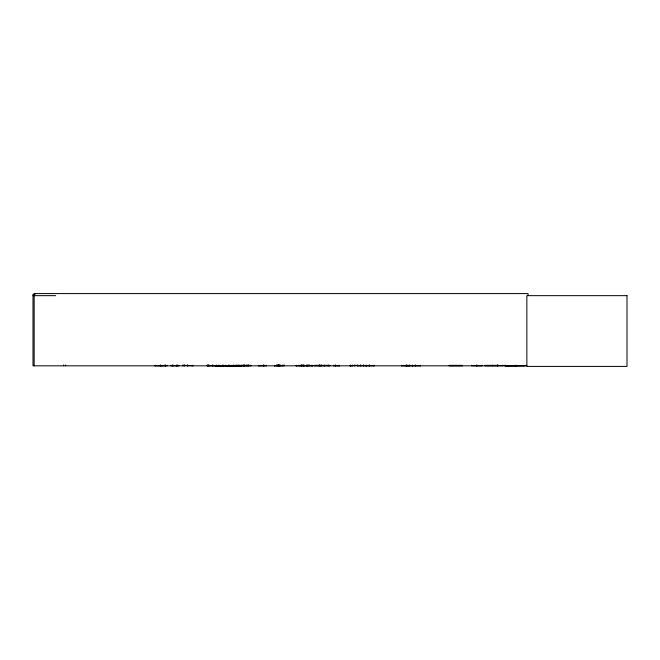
<?xml version="1.0" encoding="UTF-8"?>
<svg xmlns="http://www.w3.org/2000/svg" width="660" height="660" viewBox="0 0 660 660"><rect width="100%" height="100%" fill="white"/><g stroke="black" fill="none" stroke-linecap="round" stroke-linejoin="round"><path stroke-width="0.99" d="M505.123 365.236L505.18 365.797M154.894 365.822L167.021 365.747M274.535 365.822L283.981 365.747L284.014 364.939M207.438 365.822L251.204 365.78M258.382 365.822L266.153 365.747M303.427 365.747L303.278 365.285L303.295 365.731M349.784 365.822L357.538 365.285M350.138 365.731L350.155 365.285M329.818 365.822L329.818 365.236L329.695 365.747M236.032 365.351C234.902 365.962 237.08 365.904 236.032 365.351L215.003 365.764L251.212 365.533M216.2 365.541L216.538 365.236M241.552 365.252L240.751 365.772L241.733 365.805L227.593 365.788M231.643 365.566L232.765 365.797M238.598 365.252L238.681 365.632M274.758 365.747L274.791 365.285L274.832 365.822M216.48 365.822L216.488 365.285M296.043 365.747L312.757 365.764M296.323 365.747L296.373 365.285L296.431 365.822M412.426 365.747L401.585 365.797L401.585 365.285L401.659 365.747M161.716 365.747L161.774 365.285L161.84 365.822M178.637 365.747L171.163 365.747M215.919 365.813L216.2 365.351L216.546 365.78M228.294 365.632L227.758 365.5M230.059 365.632L229.927 365.788M230.464 365.805L230.843 365.805M231.404 365.813L231.685 365.351L232.023 365.78M235.224 365.566L234.861 365.797L235.183 365.351L235.463 365.822M324.382 365.747L324.448 365.285M504.677 365.747L525.195 365.788L525.178 365.26M35.062 294.327L33 294.327L33 365.822L526.993 365.822M33 295.655L55.638 295.655M237.971 365.359L251.188 365.359M314.317 365.359L327.533 365.359M449.254 365.359L462.47 365.359M484.943 365.359L498.853 365.359M525.195 365.508L505.997 365.805M314.292 365.533L327.558 365.549M449.229 365.533L462.495 365.533M484.918 365.549L498.877 365.549M505.997 365.648L525.195 365.648M182.713 365.285L193.091 365.747M314.3 365.78L329.761 365.673M339.521 365.797L333.836 365.747M357.827 365.822L357.827 365.236L357.885 365.673L374.286 365.747M420.577 365.797L412.871 365.747M449.237 365.78L462.478 365.78M484.927 365.78L502.912 365.673M515.971 365.747L515.905 365.285M320.248 365.285L320.323 365.747M408.474 365.747L408.4 365.285L408.325 365.822M248.242 365.747L248.317 365.236M339.141 365.747L339.075 365.285M176.468 365.747L176.401 365.285M215.35 365.541L215.696 365.78L215.358 365.351M304.161 365.747L304.103 365.285M306.867 365.822L306.768 365.087M299.096 365.747L299.046 365.285M374.014 365.747L373.956 365.285L373.906 365.822M366.341 365.731L366.481 365.285L366.539 365.822M248.622 365.747L248.638 364.939M312.543 365.747L312.51 365.285L312.469 365.822M238.986 365.772L239.44 365.78L238.648 365.5M412.269 365.731L412.203 365.236M528.025 295.655L528.025 293.584L34.163 293.584L34.163 365.822M515.773 365.236L515.79 365.822M505.172 365.236L505.156 365.822M502.912 365.236L502.912 365.822M497.788 365.087L497.788 365.822M497.417 365.087L497.417 365.822M492.294 365.236L492.294 365.822M482.155 365.236L482.155 365.822L471.537 365.747L471.537 365.236M477.031 365.087L477.031 365.822M476.66 365.087L476.66 365.822M420.148 365.236L420.148 365.822M415.742 365.087L415.742 365.822M415.486 365.087L415.486 365.822M412.764 365.236L412.764 365.822M412.533 365.236L412.533 365.822M409.81 365.087L409.81 365.822M409.555 365.087L409.555 365.822M406.774 365.087L406.774 365.822M405.141 365.236L405.141 365.822M369.402 365.087L369.402 365.822M369.138 365.087L369.138 365.822M366.275 365.236L366.275 365.822M365.219 365.236L365.219 365.822M363.668 365.087L363.668 365.822M363.404 365.087L363.404 365.822M360.805 365.087L360.805 365.822M360.55 365.087L360.55 365.822M358.9 365.236L358.9 365.822M357.596 365.236L357.596 365.822M354.874 365.087L354.874 365.822M354.618 365.087L354.618 365.822M352.448 365.087L352.498 365.822M351.904 365.236L351.904 365.822M350.699 365.236L350.699 365.822M350.204 365.236L350.204 365.822M339.009 365.236L339.009 365.822M335.428 365.087L335.428 365.822M335.247 365.087L335.247 365.822M333.704 365.236L333.704 365.822M328.284 365.087L328.284 365.822M328.094 365.087L328.094 365.822M324.514 365.236L324.514 365.822M321.461 364.939L321.461 365.822M320.108 365.236L320.174 365.822M319.399 364.939L319.399 365.822M318.962 365.087L318.962 365.822M311.438 365.236L311.438 365.822M309.647 364.939L309.647 365.822M308.616 364.939L308.616 365.822M307.436 365.087L307.436 365.822M307.114 365.087L307.024 365.822M306.446 365.236L306.446 365.822M304.054 365.236L304.054 365.822M303.814 365.236L303.814 365.822M303.6 364.939L303.6 365.822M302.14 364.939L302.14 365.822M302.008 365.087L302.008 365.822M301.752 365.087L301.752 365.822M301.1 365.087L301.1 365.822M300.844 365.087L300.844 365.822M298.988 365.236L298.988 365.822M284.056 365.236L284.056 365.822M282.233 364.939L282.233 365.822M280.186 365.087L280.186 365.822M279.865 365.087L279.865 365.822M279.757 364.939L279.757 365.822M279.007 364.939L279.007 365.822M278.578 364.939L278.578 365.822M278.157 364.939L278.157 365.822M277.976 364.939L277.976 365.822M277.117 364.939L277.117 365.822M276.746 364.939L276.746 365.822M266.26 365.236L266.26 365.822M264.487 365.087L264.487 365.822M263.505 365.087L263.505 365.822M263.34 365.236L263.274 365.822L263.241 365.087M258.802 365.236L258.802 365.822M247.748 365.236L247.748 365.822M246.848 364.939L246.848 365.822M244.547 365.087L244.547 365.822M244.398 365.087L244.398 365.822M243.416 365.087L243.342 365.822M243.119 365.087L243.119 365.822M239.555 365.236L239.555 365.822M238.095 365.236L238.095 365.822M237.039 365.087L237.039 365.822M236.882 365.087L236.882 365.822M233.689 365.236L233.689 365.822M233.434 365.236L233.434 365.822M229.02 365.087L229.02 365.822M228.764 365.087L228.764 365.822M226.05 365.236L226.05 365.822M225.811 365.236L225.811 365.822M223.096 365.087L223.096 365.822M222.833 365.087L222.833 365.822M218.427 365.236L218.427 365.822M212.974 365.087L212.974 365.822M212.668 365.087L212.668 365.822M208.997 364.939L208.997 365.822M208.618 364.939L208.618 365.822M207.776 365.236L207.776 365.822M207.215 364.939L207.215 365.822M192.827 365.236L192.827 365.822M187.96 365.236L187.96 365.822M187.786 365.087L187.786 365.822M187.465 365.087L187.465 365.822M184.379 365.087L184.379 365.822M184.189 365.087L184.189 365.822M183.595 365.236L183.595 365.822M182.655 365.236L182.655 365.822M178.769 365.236L178.769 365.822M177.226 365.087L177.226 365.822M177.045 365.087L177.045 365.822M176.344 365.236L176.344 365.822M173.456 365.236L173.456 365.822M172.755 365.087L172.755 365.822M172.573 365.087L172.573 365.822M171.031 365.236L171.031 365.822M167.145 365.236L167.145 365.822M165.611 365.087L165.611 365.822M165.421 365.087L165.421 365.822M160.537 365.087L160.537 365.822M160.223 365.087L160.223 365.822M155.182 365.236L155.182 365.822M65.686 364.939L65.686 365.822M63.624 364.939L63.624 365.822M164.373 365.673L164.406 365.236L164.373 365.673M218.856 365.351C217.75 365.887 219.953 365.921 218.856 365.351M219.706 365.351C218.6 365.887 220.803 365.921 219.706 365.351M627 295.655L526.861 295.655L526.861 366.415L627 366.415L627 295.655M407.137 365.822L407.137 365.087L407.088 365.822M406.568 365.822L406.568 365.087L406.527 365.822"/></g></svg>
